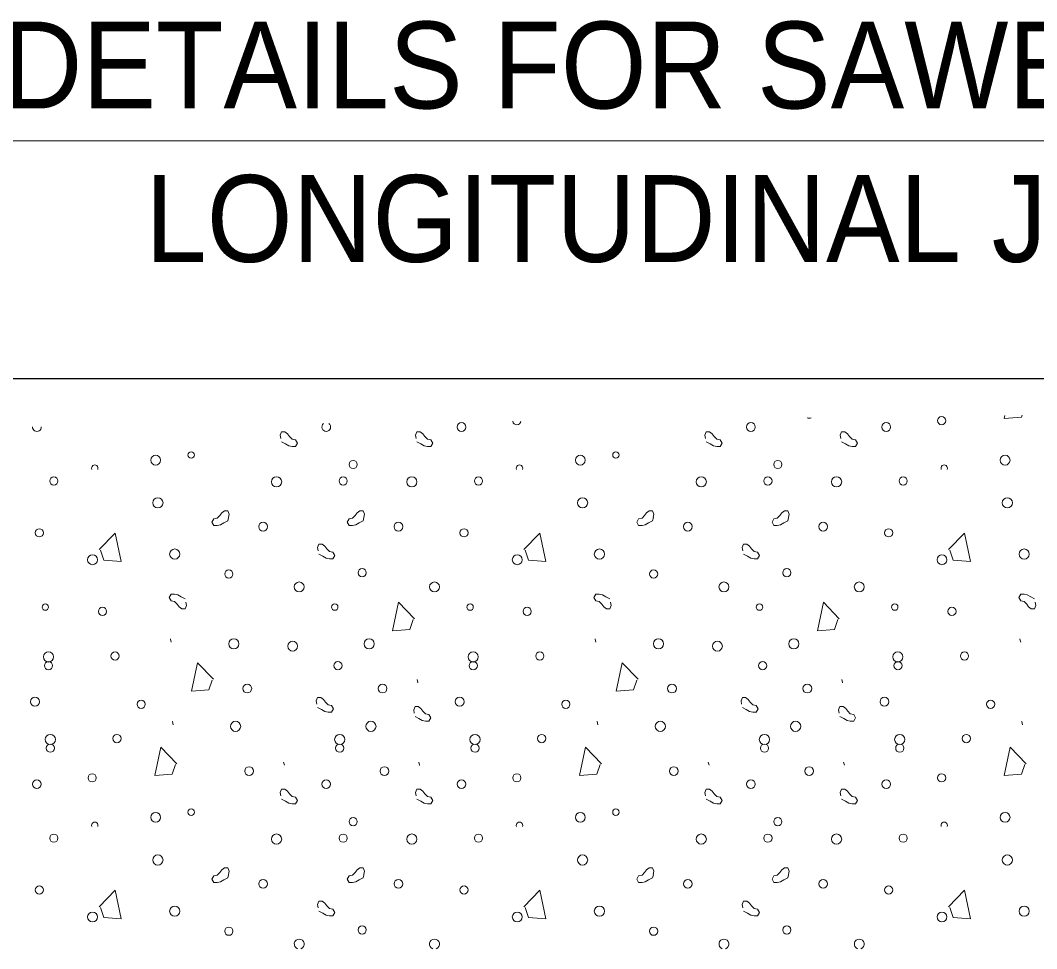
# Model space of a CAD drawing. Extents: x 912 to 1283, y -225 to 49.
# Drawn here: x 976.33 to 992.1, y -86.95 to -72.54 of the extents above; entities that cross this region are included whole.
import ezdxf

# ---------------------------------------------------------------- set-up
doc = ezdxf.new("R2010")
doc.units = 0
doc.header["$LTSCALE"] = 0.54
for name, color, linetype, lineweight in [('1', 7, 'Continuous', 13), ('13', 7, 'Continuous', 13), ('15', 7, 'Continuous', 13)]:
    doc.layers.add(name, color=color, linetype=linetype, lineweight=lineweight)

msp = doc.modelspace()

# ---------------------------------------------------------------- linework, layer by layer
at = {"layer": '1', "lineweight": 25}
msp.add_line((956.8678, -78.1027), (1006.8236, -78.1027), dxfattribs=at)
at = {"layer": '1'}
for points in [[(979.5486, -80.3093), (979.4866, -80.3401), (979.4352, -80.3709), (979.3838, -80.3814), (979.3319, -80.3814), (979.3011, -80.33), (979.3319, -80.2785), (979.3838, -80.268), (979.4247, -80.2267), (979.4558, -80.1854), (979.4968, -80.1546), (979.5486, -80.1546), (979.5693, -80.2061), (979.5588, -80.2579)], [(979.5598, -80.2597), (979.5474, -80.3082), (979.5459, -80.3093)], [(977.5503, -80.7573), (977.7978, -80.4997), (977.8906, -80.9432), (977.6225, -80.9226), (977.571, -80.7678)], [(978.8862, -81.5189), (978.8242, -81.4881), (978.7728, -81.4573), (978.7213, -81.4468), (978.6694, -81.4468), (978.6387, -81.4982), (978.6694, -81.5497), (978.7213, -81.5602), (978.7622, -81.6015), (978.7934, -81.6428), (978.8343, -81.6737), (978.8862, -81.6737), (978.9068, -81.6222), (978.8963, -81.5703)], [(978.6698, -82.1937), (978.6574, -82.1453), (978.6559, -82.1438)], [(979.3222, -82.7702), (979.0747, -82.5126), (978.9819, -82.9561), (979.25, -82.9354), (979.3015, -82.7807)], [(978.6983, -83.4747), (978.686, -83.4262), (978.6845, -83.4247)], [(978.7539, -84.0797), (978.5065, -83.8221), (978.4138, -84.2652), (978.6815, -84.2445), (978.7333, -84.0902)], [(980.4116, -84.0542), (980.4239, -84.1026), (980.4254, -84.1037)], [(979.5486, -85.8529), (979.4866, -85.8841), (979.4352, -85.9149), (979.3838, -85.9254), (979.3319, -85.9254), (979.3011, -85.8736), (979.3319, -85.8222), (979.3838, -85.8117), (979.4247, -85.7707), (979.4558, -85.7294), (979.4968, -85.6982), (979.5486, -85.6982), (979.5693, -85.7501), (979.5588, -85.8015)], [(979.5598, -85.8034), (979.5474, -85.8518), (979.5459, -85.8533)], [(977.5503, -86.3013), (977.7978, -86.0437), (977.8906, -86.4868), (977.6225, -86.4662), (977.571, -86.3115)]]:
    msp.add_lwpolyline(points, dxfattribs=at)
for centre, radius in [((978.4273, -79.3686), 0.0764), ((978.9779, -79.2885), 0.0495), ((976.8467, -79.6916), 0.0637), ((980.3033, -79.7055), 0.079), ((978.4624, -80.0307), 0.079), ((980.0941, -80.4002), 0.0682), ((976.622, -80.4958), 0.0637), ((977.4478, -80.9144), 0.0764), ((978.7226, -80.8258), 0.079), ((979.563, -81.1361), 0.0637), ((976.7163, -81.6488), 0.0495), ((977.6023, -81.7163), 0.0637), ((979.6395, -82.2189), 0.079), ((976.7643, -82.4226), 0.079), ((977.7978, -82.4088), 0.0637), ((976.7651, -82.558), 0.0637), ((979.8487, -82.9135), 0.0682), ((976.5551, -83.1173), 0.0682), ((978.2025, -83.1568), 0.0637), ((979.6679, -83.4998), 0.079), ((976.7927, -83.7035), 0.079), ((977.8262, -83.6896), 0.0637), ((976.7935, -83.8389), 0.0637), ((979.8771, -84.1944), 0.0682), ((976.5835, -84.3982), 0.0682), ((977.4422, -84.299), 0.0637), ((978.4273, -84.9124), 0.0764), ((978.9779, -84.8322), 0.0495), ((976.8467, -85.2354), 0.0637), ((980.3033, -85.2493), 0.079), ((978.4624, -85.5745), 0.079), ((980.0941, -85.9439), 0.0682), ((976.622, -86.0396), 0.0637), ((977.4478, -86.4582), 0.0764), ((978.7226, -86.3696), 0.079), ((979.563, -86.6799), 0.0637)]:
    msp.add_circle(centre, radius, dxfattribs=at)
for centre, radius, start, end in [((976.5835, -78.8544), 0.0682, 179.02927, 2.3165), ((977.4827, -79.4922), 0.0495, 337.44276, 202.55724), ((977.4827, -85.036), 0.0495, 337.44276, 202.55724)]:
    msp.add_arc(centre, radius, start, end, dxfattribs=at)
at = {"layer": '13'}
for points in [[(991.6021, -78.6762), (991.5927, -78.7216), (991.8608, -78.7009), (991.8702, -78.6727)], [(980.38, -79.0855), (980.442, -79.1167), (980.4934, -79.1474), (980.5448, -79.1579), (980.5967, -79.1579), (980.6275, -79.1061), (980.5967, -79.0547), (980.5448, -79.0442), (980.5039, -79.0032), (980.4728, -78.9619), (980.4314, -78.9307), (980.38, -78.9307), (980.3593, -78.9826), (980.3695, -79.034)], [(982.4796, -79.0855), (982.5412, -79.1167), (982.593, -79.1474), (982.6445, -79.1579), (982.6959, -79.1579), (982.7271, -79.1061), (982.6959, -79.0547), (982.6445, -79.0442), (982.6032, -79.0032), (982.5723, -78.9619), (982.5311, -78.9307), (982.4796, -78.9307), (982.4589, -78.9826), (982.4691, -79.034)], [(986.9695, -79.0855), (987.0314, -79.1167), (987.0829, -79.1474), (987.1348, -79.1579), (987.1862, -79.1579), (987.217, -79.1061), (987.1862, -79.0547), (987.1348, -79.0442), (987.0934, -79.0032), (987.0623, -78.9619), (987.0213, -78.9307), (986.9695, -78.9307), (986.9488, -78.9826), (986.9593, -79.034)], [(989.0691, -79.0855), (989.1311, -79.1167), (989.1825, -79.1474), (989.2339, -79.1579), (989.2854, -79.1579), (989.3166, -79.1061), (989.2854, -79.0547), (989.2339, -79.0442), (989.193, -79.0032), (989.1618, -78.9619), (989.1206, -78.9307), (989.0691, -78.9307), (989.0484, -78.9826), (989.0586, -79.034)], [(981.6478, -80.3093), (981.5863, -80.3401), (981.5344, -80.3709), (981.4829, -80.3814), (981.4315, -80.3814), (981.4007, -80.33), (981.4315, -80.2785), (981.4829, -80.268), (981.5243, -80.2267), (981.5551, -80.1854), (981.5963, -80.1546), (981.6478, -80.1546), (981.6685, -80.2061), (981.6583, -80.2579)], [(981.6591, -80.2597), (981.6467, -80.3082), (981.6452, -80.3093)], [(986.1381, -80.3093), (986.0761, -80.3401), (986.0247, -80.3709), (985.9732, -80.3814), (985.9213, -80.3814), (985.8906, -80.33), (985.9213, -80.2785), (985.9732, -80.268), (986.0142, -80.2267), (986.0453, -80.1854), (986.0866, -80.1546), (986.1381, -80.1546), (986.1588, -80.2061), (986.1486, -80.2579)], [(986.1493, -80.2597), (986.1369, -80.3082), (986.1354, -80.3093)], [(988.2377, -80.3093), (988.1757, -80.3401), (988.1243, -80.3709), (988.0724, -80.3814), (988.021, -80.3814), (987.9902, -80.33), (988.021, -80.2785), (988.0724, -80.268), (988.1138, -80.2267), (988.1449, -80.1854), (988.1858, -80.1546), (988.2377, -80.1546), (988.2583, -80.2061), (988.2478, -80.2579)], [(988.2486, -80.2597), (988.2362, -80.3082), (988.2347, -80.3093)], [(984.1398, -80.7573), (984.3877, -80.4997), (984.4801, -80.9432), (984.2123, -80.9226), (984.1605, -80.7678)], [(990.7297, -80.7573), (990.9772, -80.4997), (991.0699, -80.9432), (990.8018, -80.9226), (990.7503, -80.7678)], [(980.9602, -80.8261), (981.0222, -80.8568), (981.0736, -80.888), (981.1251, -80.8982), (981.1765, -80.8982), (981.2077, -80.8467), (981.1765, -80.7952), (981.1251, -80.7847), (981.0842, -80.7438), (981.053, -80.7025), (981.0117, -80.6713), (980.9602, -80.6713), (980.9396, -80.7232), (980.9497, -80.7746)], [(987.5497, -80.8261), (987.6117, -80.8568), (987.6631, -80.888), (987.7146, -80.8982), (987.7663, -80.8982), (987.7972, -80.8467), (987.7663, -80.7952), (987.7146, -80.7847), (987.6736, -80.7438), (987.6424, -80.7025), (987.6015, -80.6713), (987.5497, -80.6713), (987.529, -80.7232), (987.5396, -80.7746)], [(985.4756, -81.5189), (985.4137, -81.4881), (985.3622, -81.4573), (985.3108, -81.4468), (985.2593, -81.4468), (985.2282, -81.4982), (985.2593, -81.5497), (985.3108, -81.5602), (985.3517, -81.6015), (985.3828, -81.6428), (985.4242, -81.6737), (985.4756, -81.6737), (985.4963, -81.6222), (985.4862, -81.5703)], [(992.0651, -81.5189), (992.0035, -81.4881), (991.9517, -81.4573), (991.9003, -81.4468), (991.8488, -81.4468), (991.8176, -81.4982), (991.8488, -81.5497), (991.9003, -81.5602), (991.9416, -81.6015), (991.9723, -81.6428), (992.0137, -81.6737), (992.0651, -81.6737), (992.0858, -81.6222), (992.0756, -81.5703)], [(982.4447, -81.8325), (982.1973, -81.5748), (982.1044, -82.0184), (982.3726, -81.9977), (982.424, -81.843)], [(989.0346, -81.8325), (988.7871, -81.5748), (988.6943, -82.0184), (988.9621, -81.9977), (989.0139, -81.843)], [(985.2593, -82.1937), (985.2469, -82.1453), (985.2454, -82.1438)], [(991.8492, -82.1937), (991.8368, -82.1453), (991.8353, -82.1438)], [(985.912, -82.7702), (985.6642, -82.5126), (985.5718, -82.9561), (985.8395, -82.9354), (985.8913, -82.7807)], [(982.4826, -82.7732), (982.495, -82.8217), (982.4965, -82.8227)], [(989.0721, -82.7732), (989.0845, -82.8217), (989.086, -82.8227)], [(980.9403, -83.2069), (981.0019, -83.2377), (981.0538, -83.2685), (981.1052, -83.279), (981.1566, -83.279), (981.1874, -83.2276), (981.1566, -83.1757), (981.1052, -83.1657), (981.0638, -83.1243), (981.0331, -83.083), (980.9918, -83.0522), (980.9403, -83.0522), (980.9197, -83.1037), (980.9298, -83.1551)], [(987.5298, -83.2069), (987.5918, -83.2377), (987.6432, -83.2685), (987.6947, -83.279), (987.7461, -83.279), (987.7773, -83.2276), (987.7461, -83.1757), (987.6947, -83.1657), (987.6538, -83.1243), (987.6225, -83.083), (987.5813, -83.0522), (987.5298, -83.0522), (987.5092, -83.1037), (987.5193, -83.1551)], [(982.4511, -83.3485), (982.513, -83.3793), (982.5645, -83.4101), (982.6159, -83.4206), (982.6678, -83.4206), (982.6986, -83.3692), (982.6678, -83.3177), (982.6159, -83.3072), (982.575, -83.2659), (982.5438, -83.2246), (982.5025, -83.1938), (982.4511, -83.1938), (982.4304, -83.2452), (982.4406, -83.2971)], [(989.0406, -83.3485), (989.1025, -83.3793), (989.154, -83.4101), (989.2054, -83.4206), (989.2573, -83.4206), (989.288, -83.3692), (989.2573, -83.3177), (989.2054, -83.3072), (989.1645, -83.2659), (989.1333, -83.2246), (989.0924, -83.1938), (989.0406, -83.1938), (989.0199, -83.2452), (989.0304, -83.2971)], [(985.2878, -83.4747), (985.2754, -83.4262), (985.2739, -83.4247)], [(991.8773, -83.4747), (991.8649, -83.4262), (991.8634, -83.4247)], [(985.3434, -84.0797), (985.0959, -83.8221), (985.0032, -84.2652), (985.2713, -84.2445), (985.3228, -84.0902)], [(991.9329, -84.0797), (991.6854, -83.8221), (991.5927, -84.2652), (991.8608, -84.2445), (991.9123, -84.0902)], [(982.5108, -84.0542), (982.5232, -84.1026), (982.5247, -84.1037)], [(987.001, -84.0542), (987.0134, -84.1026), (987.0149, -84.1037)], [(989.1007, -84.0542), (989.113, -84.1026), (989.1145, -84.1037)], [(980.38, -84.6295), (980.442, -84.6602), (980.4934, -84.6911), (980.5448, -84.7016), (980.5967, -84.7016), (980.6275, -84.6501), (980.5967, -84.5982), (980.5448, -84.5882), (980.5039, -84.5468), (980.4728, -84.5055), (980.4314, -84.4747), (980.38, -84.4747), (980.3593, -84.5262), (980.3695, -84.5777)], [(982.4796, -84.6295), (982.5412, -84.6602), (982.593, -84.6911), (982.6445, -84.7016), (982.6959, -84.7016), (982.7271, -84.6501), (982.6959, -84.5982), (982.6445, -84.5882), (982.6032, -84.5468), (982.5723, -84.5055), (982.5311, -84.4747), (982.4796, -84.4747), (982.4589, -84.5262), (982.4691, -84.5777)], [(986.9695, -84.6295), (987.0314, -84.6602), (987.0829, -84.6911), (987.1348, -84.7016), (987.1862, -84.7016), (987.217, -84.6501), (987.1862, -84.5982), (987.1348, -84.5882), (987.0934, -84.5468), (987.0623, -84.5055), (987.0213, -84.4747), (986.9695, -84.4747), (986.9488, -84.5262), (986.9593, -84.5777)], [(989.0691, -84.6295), (989.1311, -84.6602), (989.1825, -84.6911), (989.2339, -84.7016), (989.2854, -84.7016), (989.3166, -84.6501), (989.2854, -84.5982), (989.2339, -84.5882), (989.193, -84.5468), (989.1618, -84.5055), (989.1206, -84.4747), (989.0691, -84.4747), (989.0484, -84.5262), (989.0586, -84.5777)], [(981.6478, -85.8529), (981.5863, -85.8841), (981.5344, -85.9149), (981.4829, -85.9254), (981.4315, -85.9254), (981.4007, -85.8736), (981.4315, -85.8222), (981.4829, -85.8117), (981.5243, -85.7707), (981.5551, -85.7294), (981.5963, -85.6982), (981.6478, -85.6982), (981.6685, -85.7501), (981.6583, -85.8015)], [(986.1381, -85.8529), (986.0761, -85.8841), (986.0247, -85.9149), (985.9732, -85.9254), (985.9213, -85.9254), (985.8906, -85.8736), (985.9213, -85.8222), (985.9732, -85.8117), (986.0142, -85.7707), (986.0453, -85.7294), (986.0866, -85.6982), (986.1381, -85.6982), (986.1588, -85.7501), (986.1486, -85.8015)], [(988.2377, -85.8529), (988.1757, -85.8841), (988.1243, -85.9149), (988.0724, -85.9254), (988.021, -85.9254), (987.9902, -85.8736), (988.021, -85.8222), (988.0724, -85.8117), (988.1138, -85.7707), (988.1449, -85.7294), (988.1858, -85.6982), (988.2377, -85.6982), (988.2583, -85.7501), (988.2478, -85.8015)], [(981.6591, -85.8034), (981.6467, -85.8518), (981.6452, -85.8533)], [(986.1493, -85.8034), (986.1369, -85.8518), (986.1354, -85.8533)], [(988.2486, -85.8034), (988.2362, -85.8518), (988.2347, -85.8533)], [(984.1398, -86.3013), (984.3877, -86.0437), (984.4801, -86.4868), (984.2123, -86.4662), (984.1605, -86.3115)], [(990.7297, -86.3013), (990.9772, -86.0437), (991.0699, -86.4868), (990.8018, -86.4662), (990.7503, -86.3115)], [(980.9602, -86.3701), (981.0222, -86.4008), (981.0736, -86.4317), (981.1251, -86.4422), (981.1765, -86.4422), (981.2077, -86.3907), (981.1765, -86.3389), (981.1251, -86.3287), (981.0842, -86.2874), (981.053, -86.2462), (981.0117, -86.2153), (980.9602, -86.2153), (980.9396, -86.2667), (980.9497, -86.3182)], [(987.5497, -86.3701), (987.6117, -86.4008), (987.6631, -86.4317), (987.7146, -86.4422), (987.7663, -86.4422), (987.7972, -86.3907), (987.7663, -86.3389), (987.7146, -86.3287), (987.6736, -86.2874), (987.6424, -86.2462), (987.6015, -86.2153), (987.5497, -86.2153), (987.529, -86.2667), (987.5396, -86.3182)]]:
    msp.add_lwpolyline(points, dxfattribs=at)
for centre, radius in [((983.173, -78.8544), 0.0682), ((987.6631, -78.8544), 0.0682), ((989.7626, -78.8544), 0.0682), ((990.6213, -78.7552), 0.0637), ((985.0169, -79.3686), 0.0764), ((985.5675, -79.2885), 0.0495), ((991.6065, -79.3686), 0.0764), ((981.491, -79.4355), 0.0637), ((988.0805, -79.4355), 0.0637), ((981.3368, -79.6916), 0.0637), ((982.4027, -79.7055), 0.079), ((983.4363, -79.6916), 0.0637), ((986.8928, -79.7055), 0.079), ((987.9264, -79.6916), 0.0637), ((988.9923, -79.7055), 0.079), ((990.0258, -79.6916), 0.0637), ((985.0519, -80.0307), 0.079), ((991.6415, -80.0307), 0.079), ((982.1935, -80.4002), 0.0682), ((986.6836, -80.4002), 0.0682), ((988.7831, -80.4002), 0.0682), ((983.2115, -80.4958), 0.0637), ((989.8011, -80.4958), 0.0637), ((984.0374, -80.9144), 0.0764), ((985.3122, -80.8258), 0.079), ((990.627, -80.9144), 0.0764), ((991.9017, -80.8258), 0.079), ((981.6311, -81.116), 0.0637), ((988.2206, -81.116), 0.0637), ((986.1526, -81.1361), 0.0637), ((980.654, -81.3352), 0.0764), ((982.7535, -81.3352), 0.0764), ((987.2436, -81.3352), 0.0764), ((989.3431, -81.3352), 0.0764), ((981.2064, -81.6488), 0.0495), ((983.3059, -81.6488), 0.0495), ((984.1919, -81.7163), 0.0637), ((987.796, -81.6488), 0.0495), ((989.8955, -81.6488), 0.0495), ((990.7814, -81.7163), 0.0637), ((981.739, -82.2189), 0.079), ((986.2291, -82.2189), 0.079), ((988.3285, -82.2189), 0.079), ((980.5541, -82.2554), 0.0764), ((987.1436, -82.2554), 0.0764), ((983.3538, -82.4226), 0.079), ((984.3874, -82.4088), 0.0637), ((989.9434, -82.4226), 0.079), ((990.9769, -82.4088), 0.0637), ((981.2552, -82.558), 0.0637), ((983.3546, -82.558), 0.0637), ((987.8447, -82.558), 0.0637), ((989.9442, -82.558), 0.0637), ((981.9482, -82.9135), 0.0682), ((986.4383, -82.9135), 0.0682), ((988.5377, -82.9135), 0.0682), ((983.1446, -83.1173), 0.0682), ((984.792, -83.1568), 0.0637), ((989.7342, -83.1173), 0.0682), ((991.3816, -83.1568), 0.0637), ((981.7674, -83.4998), 0.079), ((986.2575, -83.4998), 0.079), ((988.357, -83.4998), 0.079), ((981.2828, -83.7035), 0.079), ((983.3822, -83.7035), 0.079), ((984.4158, -83.6896), 0.0637), ((987.8723, -83.7035), 0.079), ((989.9718, -83.7035), 0.079), ((991.0053, -83.6896), 0.0637), ((981.2836, -83.8389), 0.0637), ((983.3831, -83.8389), 0.0637), ((987.8731, -83.8389), 0.0637), ((989.9726, -83.8389), 0.0637), ((981.9766, -84.1944), 0.0682), ((986.4667, -84.1944), 0.0682), ((988.5661, -84.1944), 0.0682), ((981.0736, -84.3982), 0.0682), ((983.173, -84.3982), 0.0682), ((984.0318, -84.299), 0.0637), ((987.6631, -84.3982), 0.0682), ((989.7626, -84.3982), 0.0682), ((990.6213, -84.299), 0.0637), ((985.0169, -84.9124), 0.0764), ((985.5675, -84.8322), 0.0495), ((991.6065, -84.9124), 0.0764), ((981.491, -84.9793), 0.0637), ((988.0805, -84.9793), 0.0637), ((981.3368, -85.2354), 0.0637), ((982.4027, -85.2493), 0.079), ((983.4363, -85.2354), 0.0637), ((986.8928, -85.2493), 0.079), ((987.9264, -85.2354), 0.0637), ((988.9923, -85.2493), 0.079), ((990.0258, -85.2354), 0.0637), ((985.0519, -85.5745), 0.079), ((991.6415, -85.5745), 0.079), ((982.1935, -85.9439), 0.0682), ((986.6836, -85.9439), 0.0682), ((988.7831, -85.9439), 0.0682), ((983.2115, -86.0396), 0.0637), ((989.8011, -86.0396), 0.0637), ((984.0374, -86.4582), 0.0764), ((985.3122, -86.3696), 0.079), ((990.627, -86.4582), 0.0764), ((991.9017, -86.3696), 0.079), ((981.6311, -86.6597), 0.0637), ((986.1526, -86.6799), 0.0637), ((988.2206, -86.6597), 0.0637)]:
    msp.add_circle(centre, radius, dxfattribs=at)
for centre, radius, start, end in [((981.0736, -78.8544), 0.0682, 127.37105, 53.97472), ((984.0318, -78.7552), 0.0637, 189.44137, 351.90439), ((988.5661, -78.6507), 0.0682, 244.17766, 297.16811), ((984.0723, -79.4922), 0.0495, 337.44276, 202.55724), ((990.6618, -79.4922), 0.0495, 337.44276, 202.55724), ((984.0723, -85.036), 0.0495, 337.44276, 202.55724), ((990.6618, -85.036), 0.0495, 337.44276, 202.55724), ((980.654, -86.879), 0.0764, 289.89652, 250.10348), ((982.7535, -86.879), 0.0764, 289.89652, 250.10348), ((987.2436, -86.879), 0.0764, 289.89652, 250.10348), ((989.3431, -86.879), 0.0764, 289.89652, 250.10348)]:
    msp.add_arc(centre, radius, start, end, dxfattribs=at)
at = {"layer": '15'}
msp.add_lwpolyline([(1007.1751, -77.9694), (1005.7083, -74.4146), (972.1378, -74.4146)], dxfattribs=at)

# ---------------------------------------------------------------- texts
at = {"layer": '15', "width": 0.95}
for s, p in [('SEE DETAILS FOR SAWED AND SEALED', (972.1513, -73.9098)), ('LONGITUDINAL JOINTS.', (978.2677, -76.2918))]:
    msp.add_text(s, height=1.348, dxfattribs=at).set_placement(p)

doc.saveas('drawing.dxf')
